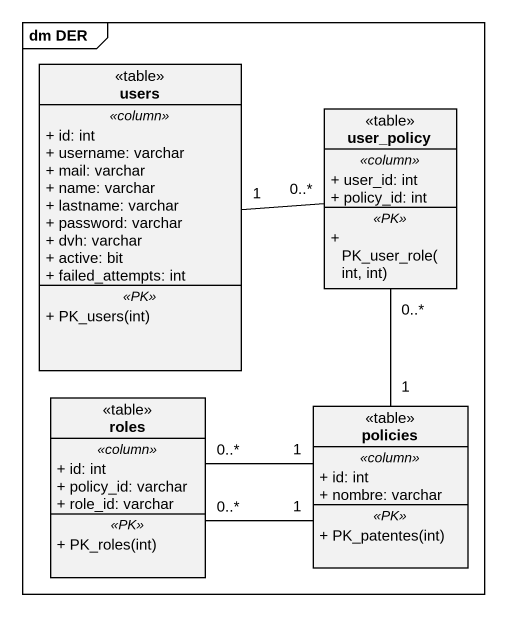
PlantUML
@startuml
mainframe dm DER
hide circle
hide empty members
skinparam classAttributeIconSize 0
class users <<table>> {
  .. <<column>> ..
  + id: int
  + username: varchar
  + mail: varchar
  + name: varchar
  + lastname: varchar
  + password: varchar
  + dvh: varchar
  + active: bit
  + failed_attempts: int
  .. <<PK>> ..
  + PK_users(int)
}
class user_policy <<table>> {
  .. <<column>> ..
  + user_id: int
  + policy_id: int
  .. <<PK>> ..
  + PK_user_role(int, int)
}
class roles <<table>> {
  .. <<column>> ..
  + id: int
  + policy_id: varchar
  + role_id: varchar
  .. <<PK>> ..
  + PK_roles(int)
}
class policies <<table>> {
  .. <<column>> ..
  + id: int
  + nombre: varchar
  .. <<PK>> ..
  + PK_patentes(int)
}
user_policy "0..*" -left- "1" users
user_policy "0..*" -- "1" policies
policies "1" -left- "0..*" roles
policies "1" -left- "0..*" roles
@enduml
